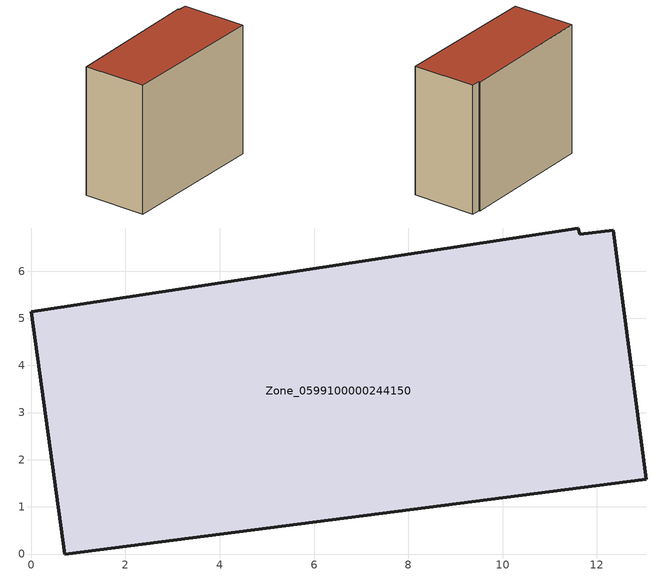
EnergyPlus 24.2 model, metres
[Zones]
Zone_0599100000244150
 floor ground (C_G): 12.35,6.87 13.05,1.59 0.71,0 0,5.14 11.6,6.92 11.64,6.79 z0
 wall outside (C_F): 0.71,0 13.05,1.59 12.35,6.87 11.64,6.79 11.6,6.92 0,5.14 0.71,0 z0:10.75
 roof outside (C_R): 13.05,1.59 12.35,6.87 11.64,6.79 11.6,6.92 0,5.14 0.71,0 z10.75
[BUILDING]
Pand.0599100000244150: North Axis=0; Terrain=City; Loads Convergence Tolerance Value=0.04; Temperature Convergence Tolerance Value=0.4; Solar Distribution=FullExterior; Maximum Number of Warmup Days=25; Minimum Number of Warmup Days=1
[Site:Location]
Rotterdam.The.Hague.AP_ZH_NLD Design_Conditions: Latitude=51.96; Longitude=4.45; Time Zone=1; Elevation=-4.5
[SITE:GROUNDTEMPERATURE:BUILDINGSURFACE]
18, 18, 18, 18, 18, 18, 18, 18, 18, 18, 18, 18
[MATERIAL] Thermal Absorptance=0.9; Solar Absorptance=0.7; Visible Absorptance=0.7
Name | Roughness | Thickness | Conductivity | Density | Specific Heat
G.TI.1946 | MediumSmooth | 0.15 | 1 | 540 | 1210
F.TI.1946 | Rough | 0.3 | 0.857143 | 1920 | 840
R.TI.1946 | MediumRough | 0.2 | 0.1 | 1500 | 1000
[CONSTRUCTION]
C_G: G.TI.1946
C_F: F.TI.1946
C_R: R.TI.1946
[ZONE]
Zone_0599100000244150: Type=1; Multiplier=1; Ceiling Height=Autocalculate; Volume=Autocalculate; Floor Area=autocalculate; Part of Total Floor Area=Yes
[ZONEINFILTRATION:DESIGNFLOWRATE]
Infil_Zone_0599100000244150: Zone or ZoneList or Space or SpaceList=Zone_0599100000244150; Schedule=AlwaysOn; Design Flow Rate Calculation Method=Flow/Area; Flow Rate per Floor Area=0.003; Constant Term Coefficient=1; Temperature Term Coefficient=0; Velocity Term Coefficient=0; Velocity Squared Term Coefficient=0
[HVACTEMPLATE:ZONE:IDEALLOADSAIRSYSTEM]
Zone_0599100000244150: Maximum Heating Supply Air Temperature=50; Minimum Cooling Supply Air Temperature=13; Maximum Heating Supply Air Humidity Ratio=0.0156; Minimum Cooling Supply Air Humidity Ratio=0.0077; Heating Limit=NoLimit; Cooling Limit=NoLimit; Dehumidification Control Type=ConstantSensibleHeatRatio; Cooling Sensible Heat Ratio=0.7; Dehumidification Setpoint=60; Humidification Control Type=None; Humidification Setpoint=30; Outdoor Air Method=None; Outdoor Air Flow Rate per Person=0.00944; Outdoor Air Flow Rate per Zone Floor Area=0; Outdoor Air Flow Rate per Zone=0; Demand Controlled Ventilation Type=None; Outdoor Air Economizer Type=NoEconomizer; Heat Recovery Type=None; Sensible Heat Recovery Effectiveness=0.7; Latent Heat Recovery Effectiveness=0.65
[ZONECONTROL:THERMOSTAT]
ThermostatControl_Zone_0599100000244150: Zone or ZoneList=Zone_0599100000244150; Control Type Schedule=DualSetpointControlType; Control 1=Thermostat_Zone_0599100000244150; Temperature Difference Between Cutout And Setpoint=0
[THERMOSTATSETPOINT:DUALSETPOINT]
Thermostat_Zone_0599100000244150: Heating Setpoint Temperature Schedule=HeatingSetpoint_Zone_0599100000244150; Cooling Setpoint Temperature Schedule=CoolingSetpoint_Zone_0599100000244150
[SCHEDULE:COMPACT]
HeatingSetpoint_Zone_0599100000244150: Through: 12/31, For: AllDays, Until: 24:00, 21
CoolingSetpoint_Zone_0599100000244150: Through: 12/31, For: AllDays, Until: 24:00, 24
DualSetpointControlType: Through: 12/31, For: AllDays, Until: 24:00, 4
AlwaysOn: Through: 12/31, For: AllDays, Until: 24:00, 1
